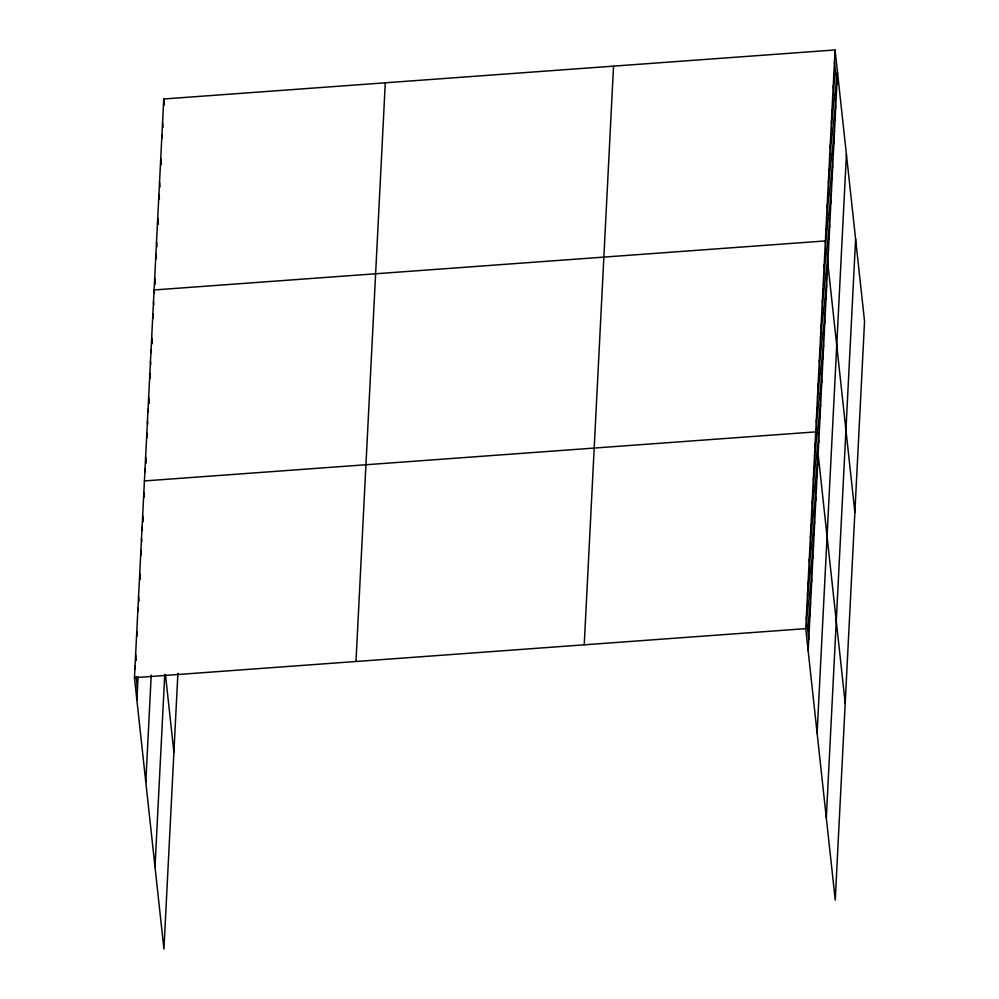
<?xml version="1.0" encoding="UTF-8"?>
<svg xmlns="http://www.w3.org/2000/svg" width="999" height="999" viewBox="0 0 999 999"><rect width="100%" height="100%" fill="white"/><g stroke="black" fill="none" stroke-linecap="round" stroke-linejoin="round"><path stroke-width="1.5" d="M177.909 673.226L163.936 949.05L134.453 677.684L163.761 98.988L835.064 49.95L864.547 321.316L835.239 900.012L805.756 628.633L835.064 49.95M136.875 699.974L138.049 676.822M145.804 782.167L151.236 675.112M155.007 866.857L164.76 674.437M355.981 661.5L385.289 82.805M584.228 644.817L613.536 66.134M808.179 650.936L837.487 72.24M817.107 733.129L846.415 154.445M826.31 817.819L855.606 239.123M144.418 480.931L815.721 431.88L845.204 703.259M134.453 677.684L805.756 628.633M834.452 61.888L836.875 84.178M833.853 73.826L836.275 96.116M833.253 85.752L835.664 108.054M832.642 97.69L835.064 119.992M832.042 109.628L834.465 131.918M831.43 121.566L833.853 143.856M830.831 133.504L833.253 155.794M830.231 145.429L832.642 167.732M829.62 157.367L832.042 179.67M829.02 169.306L831.443 191.596M828.408 181.244L830.831 203.534M827.809 193.169L830.231 215.472M827.197 205.107L829.62 227.41M826.598 217.045L829.02 239.335M825.998 228.983L828.421 251.273M854.869 512.287L825.386 240.921L154.096 289.96L154.42 292.932M824.787 252.847L827.209 275.15M824.175 264.785L826.598 287.088M823.576 276.723L825.998 299.013M822.976 288.661L825.399 310.951M822.364 300.599L824.787 322.889M821.765 312.525L824.187 334.827M821.153 324.463L823.576 346.765M820.554 336.401L822.976 358.691M819.954 348.339L822.377 370.629M819.342 360.277L821.765 382.567M818.743 372.202L821.166 394.505M818.131 384.14L820.554 406.443M817.532 396.079L819.954 418.369M816.932 408.017L819.355 430.307M816.32 419.955L818.743 442.245M815.134 443.456L817.557 465.759M814.547 455.032L816.97 477.322M813.96 466.608L816.383 488.898M813.373 478.184L815.796 500.474M812.786 489.747L815.209 512.05M812.199 501.323L814.622 523.626M811.613 512.899L814.035 535.202M811.026 524.475L813.448 546.765M810.439 536.051L812.861 558.341M809.852 547.627L812.274 569.917M809.265 559.19L811.688 581.493M808.691 570.766L811.101 593.069M808.104 582.342L810.526 604.632M807.517 593.918L809.939 616.208M806.93 605.494L809.352 627.784M806.343 617.07L808.765 639.36M163.761 98.988L164.41 104.932M162.562 122.865L163.037 127.323M161.95 134.803L162.275 137.775M160.739 158.666L161.388 164.61M159.54 182.542L160.015 187M158.928 194.48L159.415 198.938M157.717 218.344L158.366 224.288M156.518 242.22L156.993 246.678M155.906 254.158L156.393 258.616M154.695 278.022L155.345 283.966M153.484 301.898L153.809 304.87M152.884 313.823L153.371 318.294M151.673 337.699L152.323 343.644M151.074 349.638L151.398 352.61M150.462 361.576L150.787 364.548M149.862 373.501L150.35 377.972M148.651 397.377L149.301 403.321M148.052 409.315L148.376 412.287M147.44 421.253L147.765 424.225M146.841 433.179L147.328 437.637M145.629 457.055L146.279 462.999M145.03 468.993L145.355 471.965M165.447 674.5L173.901 752.297M143.831 492.495L144.318 496.953M142.67 515.646L143.307 521.59M142.083 527.222L142.407 530.194M141.496 538.798L141.821 541.77M140.909 550.374L141.396 554.832M139.735 573.513L140.384 579.457M138.561 596.665L139.048 601.123M137.974 608.241L138.299 611.213M136.801 631.38L137.288 635.839M135.627 654.532L136.276 660.476M135.04 666.108L135.365 669.08M136.176 676.51L137.462 688.398"/></g></svg>
